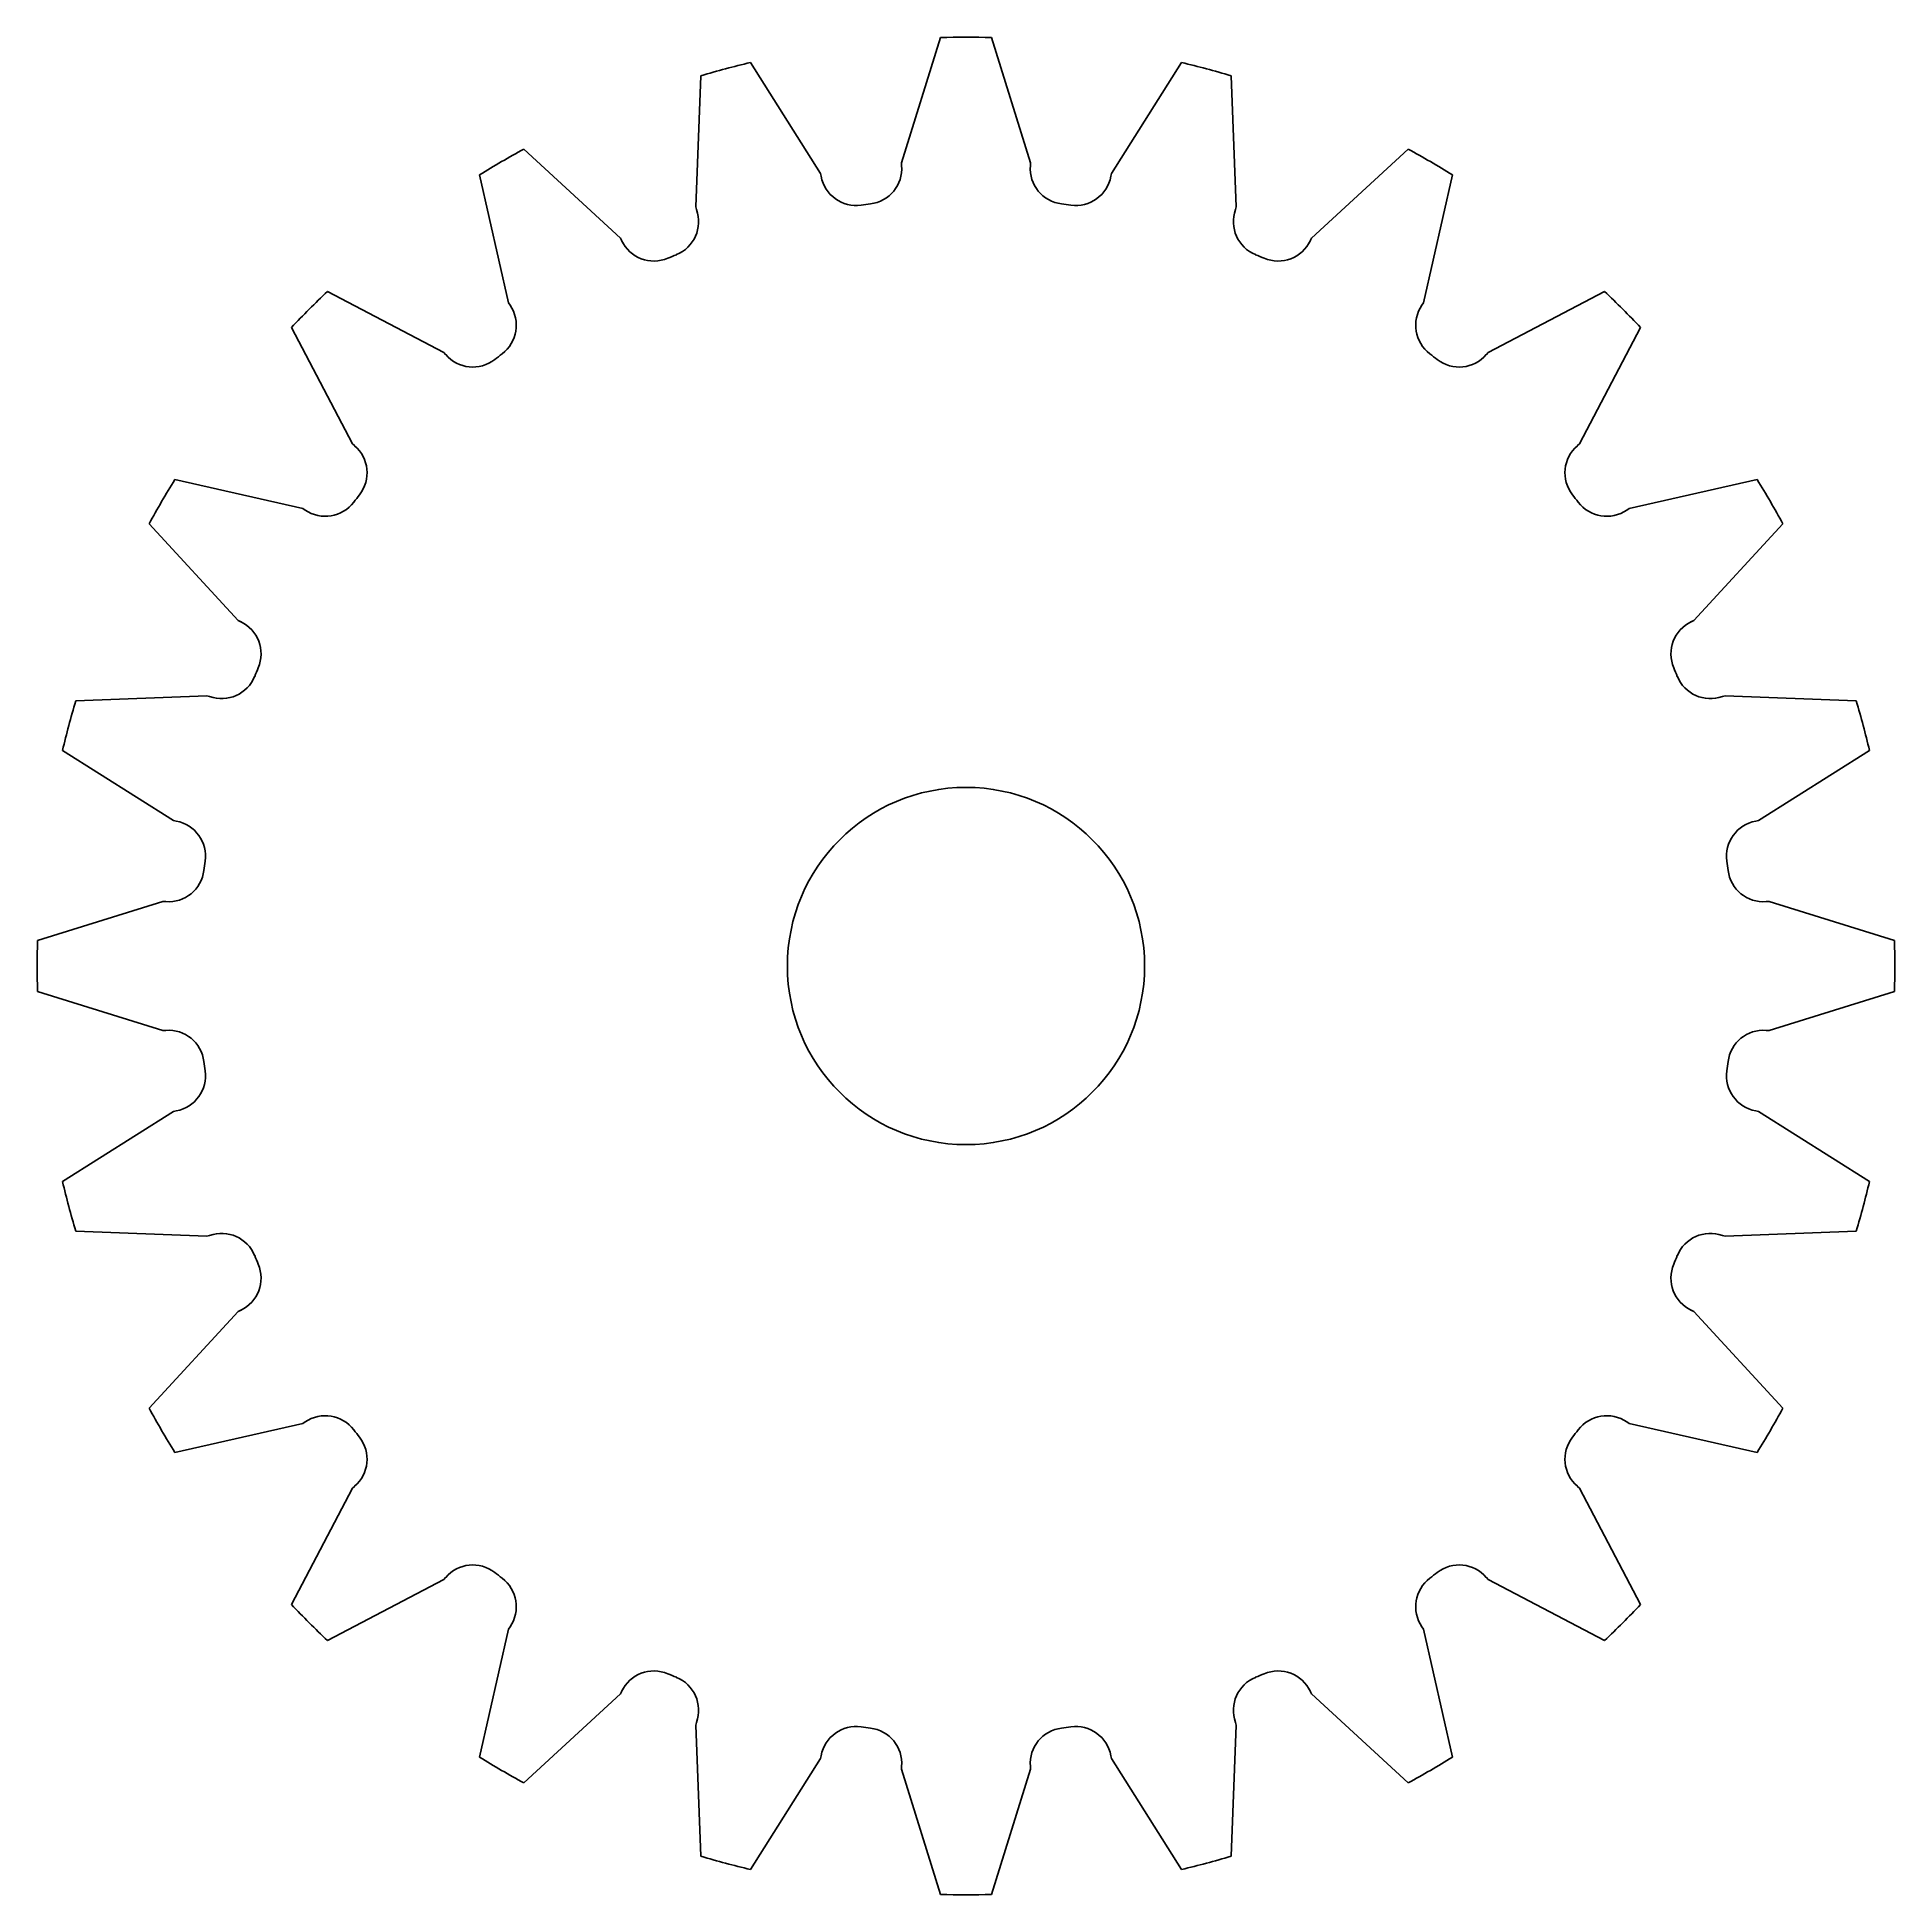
# Model space of a CAD drawing. Header units: millimetres. Extents: x -13 to 13, y -13 to 13.
import ezdxf

# ---------------------------------------------------------------- set-up
doc = ezdxf.new("R2010")
doc.units = ezdxf.units.MM
doc.layers.get('0').update_dxf_attribs({"linetype": 'CONTINUOUS'})

msp = doc.modelspace()

# ---------------------------------------------------------------- linework, layer by layer
for p, q in [((-0.905, 11.24), (-0.902, 11.201)), ((-0.905, 11.24), (-0.902, 11.201)), ((0.902, 11.201), (0.905, 11.24)), ((0.902, 11.201), (0.905, 11.24)), ((-2.028, 11.053), (-2.035, 11.091)), ((-2.028, 11.053), (-2.035, 11.091)), ((2.035, 11.091), (2.028, 11.053)), ((2.035, 11.091), (2.028, 11.053)), ((-3.783, 10.623), (-3.77, 10.586)), ((-3.783, 10.623), (-3.77, 10.586)), ((3.77, 10.586), (3.783, 10.623)), ((3.77, 10.586), (3.783, 10.623)), ((-4.819, 10.151), (-4.836, 10.187)), ((-4.819, 10.151), (-4.836, 10.187)), ((4.836, 10.187), (4.819, 10.151)), ((4.836, 10.187), (4.819, 10.151)), ((-6.404, 9.281), (-6.382, 9.249)), ((-6.404, 9.281), (-6.382, 9.249)), ((6.382, 9.249), (6.404, 9.281)), ((6.382, 9.249), (6.404, 9.281)), ((-7.283, 8.558), (-7.308, 8.588)), ((-7.283, 8.558), (-7.308, 8.588)), ((7.308, 8.588), (7.283, 8.558)), ((7.308, 8.588), (7.283, 8.558)), ((-8.588, 7.308), (-8.558, 7.283)), ((-8.588, 7.308), (-8.558, 7.283)), ((8.558, 7.283), (8.588, 7.308)), ((8.558, 7.283), (8.588, 7.308)), ((-9.249, 6.382), (-9.281, 6.404)), ((-9.249, 6.382), (-9.281, 6.404)), ((9.281, 6.404), (9.249, 6.382)), ((9.281, 6.404), (9.249, 6.382)), ((-10.187, 4.836), (-10.151, 4.819)), ((-10.187, 4.836), (-10.151, 4.819)), ((10.151, 4.819), (10.187, 4.836)), ((10.151, 4.819), (10.187, 4.836)), ((-10.586, 3.77), (-10.623, 3.783)), ((-10.586, 3.77), (-10.623, 3.783)), ((10.623, 3.783), (10.586, 3.77)), ((10.623, 3.783), (10.586, 3.77)), ((-11.091, 2.035), (-11.053, 2.028)), ((-11.091, 2.035), (-11.053, 2.028)), ((11.053, 2.028), (11.091, 2.035)), ((11.053, 2.028), (11.091, 2.035)), ((-11.201, 0.902), (-11.24, 0.905)), ((-11.201, 0.902), (-11.24, 0.905)), ((11.24, 0.905), (11.201, 0.902)), ((11.24, 0.905), (11.201, 0.902)), ((-11.24, -0.905), (-11.201, -0.902)), ((-11.24, -0.905), (-11.201, -0.902)), ((11.201, -0.902), (11.24, -0.905)), ((11.201, -0.902), (11.24, -0.905)), ((-11.053, -2.028), (-11.091, -2.035)), ((-11.053, -2.028), (-11.091, -2.035)), ((11.091, -2.035), (11.053, -2.028)), ((11.091, -2.035), (11.053, -2.028)), ((-10.623, -3.783), (-10.586, -3.77)), ((-10.623, -3.783), (-10.586, -3.77)), ((10.586, -3.77), (10.623, -3.783)), ((10.586, -3.77), (10.623, -3.783)), ((-10.151, -4.819), (-10.187, -4.836)), ((-10.151, -4.819), (-10.187, -4.836)), ((10.187, -4.836), (10.151, -4.819)), ((10.187, -4.836), (10.151, -4.819)), ((-9.281, -6.404), (-9.249, -6.382)), ((-9.281, -6.404), (-9.249, -6.382)), ((9.249, -6.382), (9.281, -6.404)), ((9.249, -6.382), (9.281, -6.404)), ((-8.558, -7.283), (-8.588, -7.308)), ((-8.558, -7.283), (-8.588, -7.308)), ((8.588, -7.308), (8.558, -7.283)), ((8.588, -7.308), (8.558, -7.283)), ((-7.308, -8.588), (-7.283, -8.558)), ((-7.308, -8.588), (-7.283, -8.558)), ((7.283, -8.558), (7.308, -8.588)), ((7.283, -8.558), (7.308, -8.588)), ((-6.382, -9.249), (-6.404, -9.281)), ((-6.382, -9.249), (-6.404, -9.281)), ((6.404, -9.281), (6.382, -9.249)), ((6.404, -9.281), (6.382, -9.249)), ((-4.836, -10.187), (-4.819, -10.151)), ((-4.836, -10.187), (-4.819, -10.151)), ((4.819, -10.151), (4.836, -10.187)), ((4.819, -10.151), (4.836, -10.187)), ((-3.77, -10.586), (-3.783, -10.623)), ((-3.77, -10.586), (-3.783, -10.623)), ((3.783, -10.623), (3.77, -10.586)), ((3.783, -10.623), (3.77, -10.586)), ((-2.035, -11.091), (-2.028, -11.053)), ((-2.035, -11.091), (-2.028, -11.053)), ((2.028, -11.053), (2.035, -11.091)), ((2.028, -11.053), (2.035, -11.091)), ((-0.902, -11.201), (-0.905, -11.24)), ((-0.902, -11.201), (-0.905, -11.24)), ((0.905, -11.24), (0.902, -11.201)), ((0.905, -11.24), (0.902, -11.201))]:
    msp.add_line(p, q)
for points in [[(-0.358, 12.995), (-0.905, 11.24)], [(-0.358, 12.995), (-0.905, 11.24)], [(0.905, 11.24), (0.358, 12.995)], [(0.905, 11.24), (0.358, 12.995)], [(-2.035, 11.091), (-3.018, 12.645)], [(-2.035, 11.091), (-3.018, 12.645)], [(3.018, 12.645), (2.035, 11.091)], [(3.018, 12.645), (2.035, 11.091)], [(-3.709, 12.46), (-3.783, 10.623)], [(-3.709, 12.46), (-3.783, 10.623)], [(3.783, 10.623), (3.709, 12.46)], [(3.783, 10.623), (3.709, 12.46)], [(-4.836, 10.187), (-6.188, 11.433)], [(-4.836, 10.187), (-6.188, 11.433)], [(6.188, 11.433), (4.836, 10.187)], [(6.188, 11.433), (4.836, 10.187)], [(-6.807, 11.075), (-6.404, 9.281)], [(-6.807, 11.075), (-6.404, 9.281)], [(6.404, 9.281), (6.807, 11.075)], [(6.404, 9.281), (6.807, 11.075)], [(-7.308, 8.588), (-8.936, 9.442)], [(-7.308, 8.588), (-8.936, 9.442)], [(8.936, 9.442), (7.308, 8.588)], [(8.936, 9.442), (7.308, 8.588)], [(-9.442, 8.936), (-8.588, 7.308)], [(-9.442, 8.936), (-8.588, 7.308)], [(8.588, 7.308), (9.442, 8.936)], [(8.588, 7.308), (9.442, 8.936)], [(-9.281, 6.404), (-11.075, 6.807)], [(-9.281, 6.404), (-11.075, 6.807)], [(11.075, 6.807), (9.281, 6.404)], [(11.075, 6.807), (9.281, 6.404)], [(-11.433, 6.188), (-10.187, 4.836)], [(-11.433, 6.188), (-10.187, 4.836)], [(10.187, 4.836), (11.433, 6.188)], [(10.187, 4.836), (11.433, 6.188)], [(-10.623, 3.783), (-12.46, 3.709)], [(-10.623, 3.783), (-12.46, 3.709)], [(12.46, 3.709), (10.623, 3.783)], [(12.46, 3.709), (10.623, 3.783)], [(-12.645, 3.018), (-11.091, 2.035)], [(-12.645, 3.018), (-11.091, 2.035)], [(11.091, 2.035), (12.645, 3.018)], [(11.091, 2.035), (12.645, 3.018)], [(-11.24, 0.905), (-12.995, 0.358)], [(-11.24, 0.905), (-12.995, 0.358)], [(12.995, 0.358), (11.24, 0.905)], [(12.995, 0.358), (11.24, 0.905)], [(-12.995, -0.358), (-11.24, -0.905)], [(-12.995, -0.358), (-11.24, -0.905)], [(11.24, -0.905), (12.995, -0.358)], [(11.24, -0.905), (12.995, -0.358)], [(-11.091, -2.035), (-12.645, -3.018)], [(-11.091, -2.035), (-12.645, -3.018)], [(12.645, -3.018), (11.091, -2.035)], [(12.645, -3.018), (11.091, -2.035)], [(-12.46, -3.709), (-10.623, -3.783)], [(-12.46, -3.709), (-10.623, -3.783)], [(10.623, -3.783), (12.46, -3.709)], [(10.623, -3.783), (12.46, -3.709)], [(-10.187, -4.836), (-11.433, -6.188)], [(-10.187, -4.836), (-11.433, -6.188)], [(11.433, -6.188), (10.187, -4.836)], [(11.433, -6.188), (10.187, -4.836)], [(-11.075, -6.807), (-9.281, -6.404)], [(-11.075, -6.807), (-9.281, -6.404)], [(9.281, -6.404), (11.075, -6.807)], [(9.281, -6.404), (11.075, -6.807)], [(-8.588, -7.308), (-9.442, -8.936)], [(-8.588, -7.308), (-9.442, -8.936)], [(9.442, -8.936), (8.588, -7.308)], [(9.442, -8.936), (8.588, -7.308)], [(-8.936, -9.442), (-7.308, -8.588)], [(-8.936, -9.442), (-7.308, -8.588)], [(7.308, -8.588), (8.936, -9.442)], [(7.308, -8.588), (8.936, -9.442)], [(-6.404, -9.281), (-6.807, -11.075)], [(-6.404, -9.281), (-6.807, -11.075)], [(6.807, -11.075), (6.404, -9.281)], [(6.807, -11.075), (6.404, -9.281)], [(-6.188, -11.433), (-4.836, -10.187)], [(-6.188, -11.433), (-4.836, -10.187)], [(4.836, -10.187), (6.188, -11.433)], [(4.836, -10.187), (6.188, -11.433)], [(-3.783, -10.623), (-3.709, -12.46)], [(-3.783, -10.623), (-3.709, -12.46)], [(3.709, -12.46), (3.783, -10.623)], [(3.709, -12.46), (3.783, -10.623)], [(-3.018, -12.645), (-2.035, -11.091)], [(-3.018, -12.645), (-2.035, -11.091)], [(2.035, -11.091), (3.018, -12.645)], [(2.035, -11.091), (3.018, -12.645)], [(-0.905, -11.24), (-0.358, -12.995)], [(-0.905, -11.24), (-0.358, -12.995)], [(0.358, -12.995), (0.905, -11.24)], [(0.358, -12.995), (0.905, -11.24)]]:
    msp.add_lwpolyline(points)
msp.add_circle((0, 0), 2.5)
for centre, radius, start, end in [((0, 0), 13, 88.4232, 91.5768), ((0, 0), 13, 88.4232, 91.5768), ((0, 0), 13, 103.4232, 106.5768), ((0, 0), 13, 103.4232, 106.5768), ((0, 0), 13, 73.4232, 76.5768), ((0, 0), 13, 73.4232, 76.5768), ((0, 0), 13, 118.4232, 121.5768), ((0, 0), 13, 118.4232, 121.5768), ((-1.4, 11.162), 0.5, -82.8482, 4.5186), ((-1.4, 11.162), 0.5, -82.8482, 4.5186), ((1.4, 11.162), 0.5, 175.4814, 262.8482), ((1.4, 11.162), 0.5, 175.4814, 262.8482), ((0, 0), 13, 58.4232, 61.5768), ((0, 0), 13, 58.4232, 61.5768), ((-1.536, 11.144), 0.5, 190.4814, 277.8482), ((-1.536, 11.144), 0.5, 190.4814, 277.8482), ((1.536, 11.144), 0.5, 262.1518, 349.5186), ((1.536, 11.144), 0.5, 262.1518, 349.5186), ((0, 0), 10.749, 97.1518, 97.8482), ((0, 0), 10.749, 97.1518, 97.8482), ((0, 0), 10.749, 82.1518, 82.8482), ((0, 0), 10.749, 82.1518, 82.8482), ((-4.242, 10.419), 0.5, -67.8482, 19.5186), ((-4.242, 10.419), 0.5, -67.8482, 19.5186), ((4.242, 10.419), 0.5, 160.4814, 247.8482), ((4.242, 10.419), 0.5, 160.4814, 247.8482), ((-4.368, 10.367), 0.5, 205.4814, 292.8482), ((-4.368, 10.367), 0.5, 205.4814, 292.8482), ((4.368, 10.367), 0.5, 247.1518, 334.5186), ((4.368, 10.367), 0.5, 247.1518, 334.5186), ((0, 0), 10.749, 112.1518, 112.8482), ((0, 0), 10.749, 112.1518, 112.8482), ((0, 0), 10.749, 67.1518, 67.8482), ((0, 0), 10.749, 67.1518, 67.8482), ((0, 0), 13, 133.4232, 136.5768), ((0, 0), 13, 133.4232, 136.5768), ((0, 0), 13, 43.4232, 46.5768), ((0, 0), 13, 43.4232, 46.5768), ((-6.794, 8.966), 0.5, -52.8482, 34.5186), ((-6.794, 8.966), 0.5, -52.8482, 34.5186), ((6.794, 8.966), 0.5, 145.4814, 232.8482), ((6.794, 8.966), 0.5, 145.4814, 232.8482), ((-6.902, 8.883), 0.5, 220.4814, 307.8482), ((-6.902, 8.883), 0.5, 220.4814, 307.8482), ((0, 0), 10.749, 127.1518, 127.8482), ((0, 0), 10.749, 127.1518, 127.8482), ((0, 0), 10.749, 52.1518, 52.8482), ((0, 0), 10.749, 52.1518, 52.8482), ((6.902, 8.883), 0.5, 232.1518, 319.5186), ((6.902, 8.883), 0.5, 232.1518, 319.5186), ((-8.883, 6.902), 0.5, -37.8482, 49.5186), ((-8.883, 6.902), 0.5, -37.8482, 49.5186), ((8.883, 6.902), 0.5, 130.4814, 217.8482), ((8.883, 6.902), 0.5, 130.4814, 217.8482), ((0, 0), 13, 148.4232, 151.5768), ((0, 0), 13, 148.4232, 151.5768), ((0, 0), 13, 28.4232, 31.5768), ((0, 0), 13, 28.4232, 31.5768), ((0, 0), 10.749, 142.1518, 142.8482), ((0, 0), 10.749, 142.1518, 142.8482), ((0, 0), 10.749, 37.1518, 37.8482), ((0, 0), 10.749, 37.1518, 37.8482), ((-8.966, 6.794), 0.5, 235.4814, 322.8482), ((-8.966, 6.794), 0.5, 235.4814, 322.8482), ((8.966, 6.794), 0.5, 217.1518, 304.5186), ((8.966, 6.794), 0.5, 217.1518, 304.5186), ((-10.367, 4.368), 0.5, -22.8482, 64.5186), ((-10.367, 4.368), 0.5, -22.8482, 64.5186), ((10.367, 4.368), 0.5, 115.4814, 202.8482), ((10.367, 4.368), 0.5, 115.4814, 202.8482), ((0, 0), 10.749, 157.1518, 157.8482), ((0, 0), 10.749, 157.1518, 157.8482), ((0, 0), 10.749, 22.1518, 22.8482), ((0, 0), 10.749, 22.1518, 22.8482), ((-10.419, 4.242), 0.5, 250.4814, 337.8482), ((-10.419, 4.242), 0.5, 250.4814, 337.8482), ((10.419, 4.242), 0.5, 202.1518, 289.5186), ((10.419, 4.242), 0.5, 202.1518, 289.5186), ((0, 0), 13, 163.4232, 166.5768), ((0, 0), 13, 163.4232, 166.5768), ((0, 0), 13, 13.4232, 16.5768), ((0, 0), 13, 13.4232, 16.5768), ((-11.144, 1.536), 0.5, -7.8482, 79.5186), ((-11.144, 1.536), 0.5, -7.8482, 79.5186), ((11.144, 1.536), 0.5, 100.4814, 187.8482), ((11.144, 1.536), 0.5, 100.4814, 187.8482), ((-11.162, 1.4), 0.5, 265.4814, 352.8482), ((-11.162, 1.4), 0.5, 265.4814, 352.8482), ((0, 0), 10.749, 172.1518, 172.8482), ((0, 0), 10.749, 172.1518, 172.8482), ((0, 0), 10.749, 7.1518, 7.8482), ((0, 0), 10.749, 7.1518, 7.8482), ((11.162, 1.4), 0.5, 187.1518, 274.5186), ((11.162, 1.4), 0.5, 187.1518, 274.5186), ((0, 0), 13, 178.4232, 181.5768), ((0, 0), 13, 178.4232, 181.5768), ((0, 0), 13, -1.5768, 1.5768), ((0, 0), 13, -1.5768, 1.5768), ((-11.162, -1.4), 0.5, 7.1518, 94.5186), ((-11.162, -1.4), 0.5, 7.1518, 94.5186), ((11.162, -1.4), 0.5, 85.4814, 172.8482), ((11.162, -1.4), 0.5, 85.4814, 172.8482), ((-11.144, -1.536), 0.5, -79.5186, 7.8482), ((-11.144, -1.536), 0.5, -79.5186, 7.8482), ((0, 0), 10.749, 187.1518, 187.8482), ((0, 0), 10.749, 187.1518, 187.8482), ((11.144, -1.536), 0.5, 172.1518, 259.5186), ((11.144, -1.536), 0.5, 172.1518, 259.5186), ((0, 0), 10.749, 352.1518, 352.8482), ((0, 0), 10.749, 352.1518, 352.8482), ((0, 0), 13, 193.4232, 196.5768), ((0, 0), 13, 193.4232, 196.5768), ((0, 0), 13, 343.4232, 346.5768), ((0, 0), 13, 343.4232, 346.5768), ((-10.419, -4.242), 0.5, 22.1518, 109.5186), ((-10.419, -4.242), 0.5, 22.1518, 109.5186), ((10.419, -4.242), 0.5, 70.4814, 157.8482), ((10.419, -4.242), 0.5, 70.4814, 157.8482), ((0, 0), 10.749, 202.1518, 202.8482), ((0, 0), 10.749, 202.1518, 202.8482), ((0, 0), 10.749, 337.1518, 337.8482), ((0, 0), 10.749, 337.1518, 337.8482), ((-10.367, -4.368), 0.5, -64.5186, 22.8482), ((-10.367, -4.368), 0.5, -64.5186, 22.8482), ((10.367, -4.368), 0.5, 157.1518, 244.5186), ((10.367, -4.368), 0.5, 157.1518, 244.5186), ((0, 0), 13, 208.4232, 211.5768), ((0, 0), 13, 208.4232, 211.5768), ((0, 0), 13, 328.4232, 331.5768), ((0, 0), 13, 328.4232, 331.5768), ((-8.966, -6.794), 0.5, 37.1518, 124.5186), ((-8.966, -6.794), 0.5, 37.1518, 124.5186), ((0, 0), 10.749, 217.1518, 217.8482), ((0, 0), 10.749, 217.1518, 217.8482), ((0, 0), 10.749, 322.1518, 322.8482), ((0, 0), 10.749, 322.1518, 322.8482), ((8.966, -6.794), 0.5, 55.4814, 142.8482), ((8.966, -6.794), 0.5, 55.4814, 142.8482), ((-8.883, -6.902), 0.5, -49.5186, 37.8482), ((-8.883, -6.902), 0.5, -49.5186, 37.8482), ((8.883, -6.902), 0.5, 142.1518, 229.5186), ((8.883, -6.902), 0.5, 142.1518, 229.5186), ((-6.902, -8.883), 0.5, 52.1518, 139.5186), ((-6.902, -8.883), 0.5, 52.1518, 139.5186), ((0, 0), 10.749, 232.1518, 232.8482), ((0, 0), 10.749, 232.1518, 232.8482), ((-6.794, -8.966), 0.5, -34.5186, 52.8482), ((-6.794, -8.966), 0.5, -34.5186, 52.8482), ((6.794, -8.966), 0.5, 127.1518, 214.5186), ((6.794, -8.966), 0.5, 127.1518, 214.5186), ((0, 0), 10.749, 307.1518, 307.8482), ((0, 0), 10.749, 307.1518, 307.8482), ((6.902, -8.883), 0.5, 40.4814, 127.8482), ((6.902, -8.883), 0.5, 40.4814, 127.8482), ((0, 0), 13, 223.4232, 226.5768), ((0, 0), 13, 223.4232, 226.5768), ((0, 0), 13, 313.4232, 316.5768), ((0, 0), 13, 313.4232, 316.5768), ((-4.368, -10.367), 0.5, 67.1518, 154.5186), ((-4.368, -10.367), 0.5, 67.1518, 154.5186), ((4.368, -10.367), 0.5, 25.4814, 112.8482), ((4.368, -10.367), 0.5, 25.4814, 112.8482), ((0, 0), 10.749, 247.1518, 247.8482), ((0, 0), 10.749, 247.1518, 247.8482), ((-4.242, -10.419), 0.5, -19.5186, 67.8482), ((-4.242, -10.419), 0.5, -19.5186, 67.8482), ((4.242, -10.419), 0.5, 112.1518, 199.5186), ((4.242, -10.419), 0.5, 112.1518, 199.5186), ((0, 0), 10.749, 292.1518, 292.8482), ((0, 0), 10.749, 292.1518, 292.8482), ((-1.536, -11.144), 0.5, 82.1518, 169.5186), ((-1.536, -11.144), 0.5, 82.1518, 169.5186), ((0, 0), 10.749, 262.1518, 262.8482), ((0, 0), 10.749, 262.1518, 262.8482), ((0, 0), 10.749, 277.1518, 277.8482), ((0, 0), 10.749, 277.1518, 277.8482), ((1.536, -11.144), 0.5, 10.4814, 97.8482), ((1.536, -11.144), 0.5, 10.4814, 97.8482), ((-1.4, -11.162), 0.5, -4.5186, 82.8482), ((-1.4, -11.162), 0.5, -4.5186, 82.8482), ((1.4, -11.162), 0.5, 97.1518, 184.5186), ((1.4, -11.162), 0.5, 97.1518, 184.5186), ((0, 0), 13, 238.4232, 241.5768), ((0, 0), 13, 238.4232, 241.5768), ((0, 0), 13, 298.4232, 301.5768), ((0, 0), 13, 298.4232, 301.5768), ((0, 0), 13, 253.4232, 256.5768), ((0, 0), 13, 253.4232, 256.5768), ((0, 0), 13, 283.4232, 286.5768), ((0, 0), 13, 283.4232, 286.5768), ((0, 0), 13, 268.4232, 271.5768), ((0, 0), 13, 268.4232, 271.5768)]:
    msp.add_arc(centre, radius, start, end)

doc.saveas('drawing.dxf')
